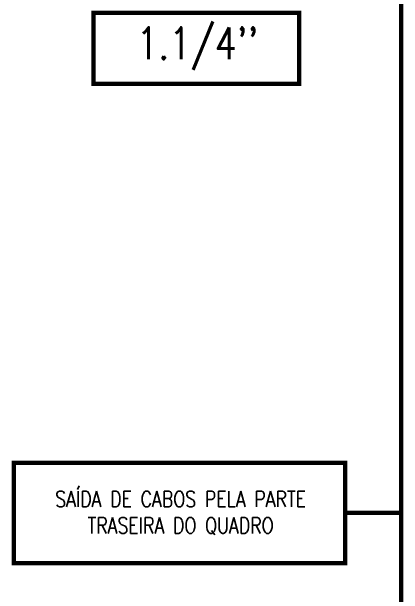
# Model space of a CAD drawing. Header units: metres. Extents: x 2999 to 3164, y 1641 to 1678.
# Drawn here: x 3012.426 to 3014.114, y 1652.65 to 1655.16 of the extents above; entities that cross this region are included whole.
import ezdxf

# ---------------------------------------------------------------- set-up
doc = ezdxf.new("R2010")
doc.units = ezdxf.units.M
doc.linetypes.add('CONTORNO_QUADRO_T', pattern=[0.35, 0.2, -0.15])
doc.layers.add('BLACK', color=7, linetype='Continuous')
doc.styles.add('ROMANS', font='ROMANS.shx', dxfattribs={"width": 0.8, "height": 0.1})

msp = doc.modelspace()

# ---------------------------------------------------------------- linework, layer by layer
at = {"layer": 'BLACK', "const_width": 0.0186}
for points in [[(3014.1044, 1656.7925), (3014.1044, 1650.1424)], [(3013.8629, 1653.0006), (3014.1044, 1653.0006)]]:
    msp.add_lwpolyline(points, dxfattribs=at)
for points in [[(3012.7794, 1654.8489), (3013.6648, 1654.8489), (3013.6648, 1655.1553), (3012.7794, 1655.1553), (3012.7794, 1654.8489)], [(3012.4357, 1652.7838), (3013.8629, 1652.7838), (3013.8629, 1653.2172), (3012.4357, 1653.2172), (3012.4357, 1652.7838)]]:
    msp.add_lwpolyline(points, close=True, dxfattribs=at)

# ---------------------------------------------------------------- texts
at = {"linetype": 'CONTORNO_QUADRO_T', "insert": (3013.2269, 1655.001), "char_height": 0.136702, "attachment_point": 5, "style": 'ROMANS'}
msp.add_mtext_dynamic_manual_height_columns("\\A1;1.1/4''", width=0.885371, gutter_width=0.6835, heights=[0], dxfattribs=at)
at = {"insert": (3013.1543, 1653.0005), "char_height": 0.068351, "attachment_point": 5, "style": 'ROMANS'}
msp.add_mtext_dynamic_manual_height_columns('SAÍDA DE CABOS PELA PARTE TRASEIRA DO QUADRO', width=1.417157, gutter_width=0.6835, heights=[0], dxfattribs=at)

doc.saveas('drawing.dxf')
